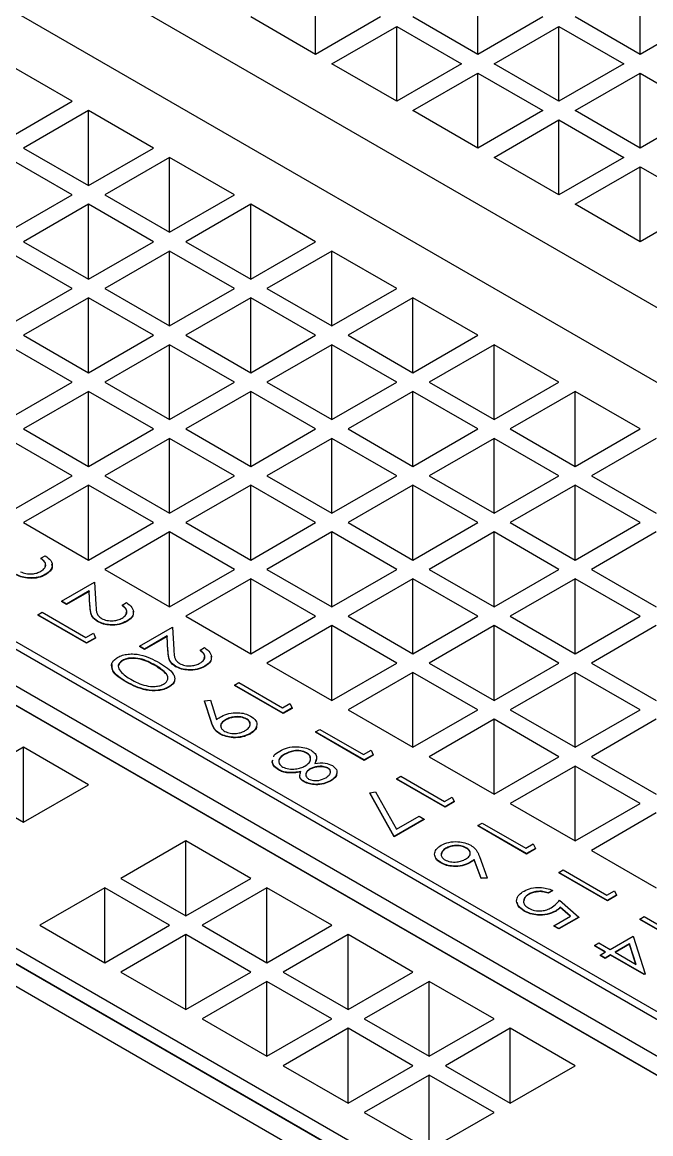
# Model space of a CAD drawing. Header units: millimetres. Extents: x 45 to 155, y 46 to 185.
# Drawn here: x 97.93 to 100.669, y 163.444 to 168.29 of the extents above; entities that cross this region are included whole.
import ezdxf

# ---------------------------------------------------------------- set-up
doc = ezdxf.new("R2010")
doc.units = ezdxf.units.MM

msp = doc.modelspace()

# ---------------------------------------------------------------- linework, layer by layer
at = {"color": 7, "linetype": 'Continuous', "lineweight": 25}
for p, q in [((108.4435, 162.5737), (96.8045, 169.2927)), ((96.5217, 169.1295), (108.1607, 162.4104)), ((99.2087, 168.1498), (99.2087, 168.4763)), ((99.9158, 168.1498), (99.9158, 168.4763)), ((100.6229, 168.1498), (100.6229, 168.4763)), ((99.2087, 168.1498), (98.9259, 168.313)), ((99.4916, 168.313), (99.2087, 168.1498)), ((99.9158, 168.1498), (99.633, 168.313)), ((100.1987, 168.313), (99.9158, 168.1498)), ((100.6229, 168.1498), (100.3401, 168.313)), ((100.9058, 168.313), (100.6229, 168.1498)), ((99.2794, 168.1089), (99.5623, 168.2722)), ((99.5623, 168.2722), (99.8451, 168.1089)), ((99.5623, 167.9457), (99.5623, 168.2722)), ((99.9865, 168.1089), (100.2694, 168.2722)), ((100.2694, 168.2722), (100.5522, 168.1089)), ((100.2694, 167.9457), (100.2694, 168.2722)), ((98.1481, 167.9457), (97.8652, 168.1089)), ((99.5623, 167.9457), (99.2794, 168.1089)), ((99.8451, 168.1089), (99.5623, 167.9457)), ((100.2694, 167.9457), (99.9865, 168.1089)), ((100.5522, 168.1089), (100.2694, 167.9457)), ((99.633, 167.9048), (99.9158, 168.0681)), ((99.9158, 168.0681), (100.1987, 167.9048)), ((99.9158, 167.7416), (99.9158, 168.0681)), ((100.3401, 167.9048), (100.6229, 168.0681)), ((100.6229, 168.0681), (100.9058, 167.9048)), ((100.6229, 167.7416), (100.6229, 168.0681)), ((97.8652, 167.7824), (98.1481, 167.9457)), ((98.2188, 167.9048), (97.9359, 167.7416)), ((98.5016, 167.7416), (98.2188, 167.9048)), ((98.2188, 167.5783), (98.2188, 167.9048)), ((99.9158, 167.7416), (99.633, 167.9048)), ((100.1987, 167.9048), (99.9158, 167.7416)), ((100.6229, 167.7416), (100.3401, 167.9048)), ((100.9058, 167.9048), (100.6229, 167.7416)), ((99.9865, 167.7007), (100.2694, 167.864)), ((100.2694, 167.864), (100.5522, 167.7007)), ((100.2694, 167.5375), (100.2694, 167.864)), ((94.1175, 167.7416), (105.7565, 161.0225)), ((105.7848, 161.0389), (94.1458, 167.7579)), ((97.9359, 167.7416), (98.2188, 167.5783)), ((98.2188, 167.5783), (98.5016, 167.7416)), ((98.1481, 167.5375), (97.8652, 167.7007)), ((98.5723, 167.7007), (98.2895, 167.5375)), ((98.8552, 167.5375), (98.5723, 167.7007)), ((98.5723, 167.3742), (98.5723, 167.7007)), ((100.2694, 167.5375), (99.9865, 167.7007)), ((100.5522, 167.7007), (100.2694, 167.5375)), ((100.3401, 167.4966), (100.6229, 167.6599)), ((100.6229, 167.6599), (100.9058, 167.4966)), ((100.6229, 167.3334), (100.6229, 167.6599)), ((97.8652, 167.3742), (98.1481, 167.5375)), ((98.2895, 167.5375), (98.5723, 167.3742)), ((98.5723, 167.3742), (98.8552, 167.5375)), ((98.2188, 167.4966), (97.9359, 167.3334)), ((98.5016, 167.3334), (98.2188, 167.4966)), ((98.2188, 167.1701), (98.2188, 167.4966)), ((98.9259, 167.4966), (98.643, 167.3334)), ((99.2087, 167.3334), (98.9259, 167.4966)), ((98.9259, 167.1701), (98.9259, 167.4966)), ((100.6229, 167.3334), (100.3401, 167.4966)), ((100.9058, 167.4966), (100.6229, 167.3334)), ((104.8656, 161.3752), (94.5418, 167.335)), ((97.9359, 167.3334), (98.2188, 167.1701)), ((98.2188, 167.1701), (98.5016, 167.3334)), ((98.643, 167.3334), (98.9259, 167.1701)), ((98.9259, 167.1701), (99.2087, 167.3334)), ((94.4711, 167.2942), (104.7949, 161.3344)), ((94.4711, 167.2925), (104.7949, 161.3328)), ((98.1481, 167.1293), (97.8652, 167.2925)), ((98.5723, 167.2925), (98.2895, 167.1293)), ((98.8552, 167.1293), (98.5723, 167.2925)), ((98.5723, 166.966), (98.5723, 167.2925)), ((99.2794, 167.2925), (98.9966, 167.1293)), ((99.5623, 167.1293), (99.2794, 167.2925)), ((99.2794, 166.966), (99.2794, 167.2925)), ((97.8652, 166.966), (98.1481, 167.1293)), ((98.2895, 167.1293), (98.5723, 166.966)), ((98.5723, 166.966), (98.8552, 167.1293)), ((98.9966, 167.1293), (99.2794, 166.966)), ((99.2794, 166.966), (99.5623, 167.1293)), ((98.2188, 167.0884), (97.9359, 166.9252)), ((98.5016, 166.9252), (98.2188, 167.0884)), ((98.2188, 166.7619), (98.2188, 167.0884)), ((98.9259, 167.0884), (98.643, 166.9252)), ((99.2087, 166.9252), (98.9259, 167.0884)), ((98.9259, 166.7619), (98.9259, 167.0884)), ((99.633, 167.0884), (99.3501, 166.9252)), ((99.9158, 166.9252), (99.633, 167.0884)), ((99.633, 166.7619), (99.633, 167.0884)), ((92.8447, 167.0068), (104.4837, 160.2878)), ((97.9359, 166.9252), (98.2188, 166.7619)), ((98.2188, 166.7619), (98.5016, 166.9252)), ((98.643, 166.9252), (98.9259, 166.7619)), ((98.9259, 166.7619), (99.2087, 166.9252)), ((99.3501, 166.9252), (99.633, 166.7619)), ((99.633, 166.7619), (99.9158, 166.9252)), ((98.1481, 166.7211), (97.8652, 166.8843)), ((98.5723, 166.8843), (98.2895, 166.7211)), ((98.8552, 166.7211), (98.5723, 166.8843)), ((98.5723, 166.5578), (98.5723, 166.8843)), ((99.2794, 166.8843), (98.9966, 166.7211)), ((99.5623, 166.7211), (99.2794, 166.8843)), ((99.2794, 166.5578), (99.2794, 166.8843)), ((99.9865, 166.8843), (99.7037, 166.7211)), ((100.2694, 166.7211), (99.9865, 166.8843)), ((99.9865, 166.5578), (99.9865, 166.8843)), ((103.8756, 160.8037), (93.5519, 166.7635)), ((93.4953, 166.7308), (103.819, 160.7711)), ((93.4953, 166.7292), (103.819, 160.7694)), ((97.8652, 166.5578), (98.1481, 166.7211)), ((98.2895, 166.7211), (98.5723, 166.5578)), ((98.5723, 166.5578), (98.8552, 166.7211)), ((98.9966, 166.7211), (99.2794, 166.5578)), ((99.2794, 166.5578), (99.5623, 166.7211)), ((99.7037, 166.7211), (99.9865, 166.5578)), ((99.9865, 166.5578), (100.2694, 166.7211)), ((98.2188, 166.6802), (97.9359, 166.5169)), ((98.5016, 166.5169), (98.2188, 166.6802)), ((98.2188, 166.3537), (98.2188, 166.6802)), ((98.9259, 166.6802), (98.643, 166.5169)), ((99.2087, 166.5169), (98.9259, 166.6802)), ((98.9259, 166.3537), (98.9259, 166.6802)), ((99.633, 166.6802), (99.3501, 166.5169)), ((99.9158, 166.5169), (99.633, 166.6802)), ((99.633, 166.3537), (99.633, 166.6802)), ((100.3401, 166.6802), (100.0572, 166.5169)), ((100.6229, 166.5169), (100.3401, 166.6802)), ((100.3401, 166.3537), (100.3401, 166.6802)), ((97.9359, 166.5169), (98.2188, 166.3537)), ((98.2188, 166.3537), (98.5016, 166.5169)), ((98.643, 166.5169), (98.9259, 166.3537)), ((98.9259, 166.3537), (99.2087, 166.5169)), ((99.3501, 166.5169), (99.633, 166.3537)), ((99.633, 166.3537), (99.9158, 166.5169)), ((100.0572, 166.5169), (100.3401, 166.3537)), ((100.3401, 166.3537), (100.6229, 166.5169)), ((98.1481, 166.3128), (97.8652, 166.4761)), ((98.5723, 166.4761), (98.2895, 166.3128)), ((98.8552, 166.3128), (98.5723, 166.4761)), ((98.5723, 166.1496), (98.5723, 166.4761)), ((99.2794, 166.4761), (98.9966, 166.3128)), ((99.5623, 166.3128), (99.2794, 166.4761)), ((99.2794, 166.1496), (99.2794, 166.4761)), ((99.9865, 166.4761), (99.7037, 166.3128)), ((100.2694, 166.3128), (99.9865, 166.4761)), ((99.9865, 166.1496), (99.9865, 166.4761)), ((100.6936, 166.4761), (100.4108, 166.3128)), ((97.8652, 166.1496), (98.1481, 166.3128)), ((98.2895, 166.3128), (98.5723, 166.1496)), ((98.5723, 166.1496), (98.8552, 166.3128)), ((98.9966, 166.3128), (99.2794, 166.1496)), ((99.2794, 166.1496), (99.5623, 166.3128)), ((99.7037, 166.3128), (99.9865, 166.1496)), ((99.9865, 166.1496), (100.2694, 166.3128)), ((100.4108, 166.3128), (100.6936, 166.1496)), ((98.2188, 166.272), (97.9359, 166.1087)), ((98.5016, 166.1087), (98.2188, 166.272)), ((98.2188, 165.9455), (98.2188, 166.272)), ((98.9259, 166.272), (98.643, 166.1087)), ((99.2087, 166.1087), (98.9259, 166.272)), ((98.9259, 165.9455), (98.9259, 166.272)), ((99.633, 166.272), (99.3501, 166.1087)), ((99.9158, 166.1087), (99.633, 166.272)), ((99.633, 165.9455), (99.633, 166.272)), ((100.3401, 166.272), (100.0572, 166.1087)), ((100.6229, 166.1087), (100.3401, 166.272)), ((100.3401, 165.9455), (100.3401, 166.272)), ((97.9359, 166.1087), (98.2188, 165.9455)), ((98.2188, 165.9455), (98.5016, 166.1087)), ((98.5723, 166.0679), (98.2895, 165.9046)), ((98.8552, 165.9046), (98.5723, 166.0679)), ((98.5723, 165.7414), (98.5723, 166.0679)), ((98.643, 166.1087), (98.9259, 165.9455)), ((98.9259, 165.9455), (99.2087, 166.1087)), ((99.2794, 166.0679), (98.9966, 165.9046)), ((99.5623, 165.9046), (99.2794, 166.0679)), ((99.2794, 165.7414), (99.2794, 166.0679)), ((99.3501, 166.1087), (99.633, 165.9455)), ((99.633, 165.9455), (99.9158, 166.1087)), ((99.9865, 166.0679), (99.7037, 165.9046)), ((100.2694, 165.9046), (99.9865, 166.0679)), ((99.9865, 165.7414), (99.9865, 166.0679)), ((100.0572, 166.1087), (100.3401, 165.9455)), ((100.3401, 165.9455), (100.6229, 166.1087)), ((100.6936, 166.0679), (100.4108, 165.9046)), ((98.0115, 165.9531), (98.0306, 165.9641)), ((98.0115, 165.9531), (98.0115, 165.9514)), ((98.0321, 165.8833), (98.0321, 165.8817)), ((98.2895, 165.9046), (98.5723, 165.7414)), ((98.5723, 165.7414), (98.8552, 165.9046)), ((98.9966, 165.9046), (99.2794, 165.7414)), ((99.2794, 165.7414), (99.5623, 165.9046)), ((99.7037, 165.9046), (99.9865, 165.7414)), ((99.9865, 165.7414), (100.2694, 165.9046)), ((100.4108, 165.9046), (100.6936, 165.7414)), ((98.1013, 165.7662), (98.2454, 165.8494)), ((98.2454, 165.8494), (98.2509, 165.7513)), ((98.9259, 165.8638), (98.643, 165.7005)), ((99.2087, 165.7005), (98.9259, 165.8638)), ((98.9259, 165.5373), (98.9259, 165.8638)), ((99.633, 165.8638), (99.3501, 165.7005)), ((99.9158, 165.7005), (99.633, 165.8638)), ((99.633, 165.5373), (99.633, 165.8638)), ((100.3401, 165.8638), (100.0572, 165.7005)), ((100.6229, 165.7005), (100.3401, 165.8638)), ((100.3401, 165.5373), (100.3401, 165.8638)), ((98.2217, 165.8107), (98.123, 165.7537)), ((98.2217, 165.809), (98.123, 165.752)), ((98.2253, 165.7473), (98.2217, 165.8107)), ((98.2217, 165.8107), (98.2217, 165.809)), ((98.2253, 165.7457), (98.2217, 165.809)), ((98.123, 165.7537), (98.1013, 165.7662)), ((98.1013, 165.7662), (98.1013, 165.7646)), ((98.123, 165.752), (98.1013, 165.7646)), ((98.123, 165.7537), (98.123, 165.752)), ((98.2253, 165.7473), (98.2253, 165.7457)), ((98.3651, 165.749), (98.3841, 165.76)), ((98.3651, 165.749), (98.3651, 165.7473)), ((97.9979, 165.7066), (98.017, 165.7176)), ((97.9979, 165.7066), (97.9979, 165.7049)), ((98.2101, 165.5841), (97.9979, 165.7066)), ((98.2101, 165.5825), (97.9979, 165.7049)), ((98.017, 165.7176), (98.2073, 165.6077)), ((98.2585, 165.6786), (98.2585, 165.677)), ((98.3856, 165.6792), (98.3856, 165.6776)), ((98.643, 165.7005), (98.9259, 165.5373)), ((98.9259, 165.5373), (99.2087, 165.7005)), ((99.3501, 165.7005), (99.633, 165.5373)), ((99.633, 165.5373), (99.9158, 165.7005)), ((100.0572, 165.7005), (100.3401, 165.5373)), ((100.3401, 165.5373), (100.6229, 165.7005)), ((98.2073, 165.6077), (98.24, 165.6265)), ((98.24, 165.6265), (98.2493, 165.6068)), ((98.4412, 165.57), (98.5854, 165.6532)), ((98.5854, 165.6532), (98.5909, 165.555)), ((99.2794, 165.6597), (98.9966, 165.4964)), ((99.5623, 165.4964), (99.2794, 165.6597)), ((99.2794, 165.3332), (99.2794, 165.6597)), ((99.9865, 165.6597), (99.7037, 165.4964)), ((100.2694, 165.4964), (99.9865, 165.6597)), ((99.9865, 165.3332), (99.9865, 165.6597)), ((100.6936, 165.6597), (100.4108, 165.4964)), ((98.2493, 165.6068), (98.2101, 165.5841)), ((98.2493, 165.6051), (98.2101, 165.5825)), ((98.2101, 165.5841), (98.2101, 165.5825)), ((98.2493, 165.6068), (98.2493, 165.6051)), ((98.5617, 165.6144), (98.463, 165.5574)), ((98.5617, 165.6128), (98.463, 165.5558)), ((98.5653, 165.5511), (98.5617, 165.6144)), ((98.5617, 165.6144), (98.5617, 165.6128)), ((98.5653, 165.5494), (98.5617, 165.6128)), ((98.463, 165.5574), (98.4412, 165.57)), ((98.4412, 165.57), (98.4412, 165.5683)), ((98.463, 165.5558), (98.4412, 165.5683)), ((98.463, 165.5574), (98.463, 165.5558)), ((98.5653, 165.5511), (98.5653, 165.5494)), ((98.705, 165.5527), (98.7241, 165.5637)), ((98.705, 165.5527), (98.705, 165.5511)), ((98.3669, 165.5083), (98.3669, 165.5066)), ((98.5092, 165.4868), (98.5092, 165.4851)), ((98.5985, 165.4824), (98.5985, 165.4807)), ((98.7256, 165.4829), (98.7256, 165.4813)), ((98.9966, 165.4964), (99.2794, 165.3332)), ((99.2794, 165.3332), (99.5623, 165.4964)), ((99.7037, 165.4964), (99.9865, 165.3332)), ((99.9865, 165.3332), (100.2694, 165.4964)), ((100.4108, 165.4964), (100.6936, 165.3332)), ((99.633, 165.4556), (99.3501, 165.2923)), ((99.9158, 165.2923), (99.633, 165.4556)), ((99.633, 165.1291), (99.633, 165.4556)), ((100.3401, 165.4556), (100.0572, 165.2923)), ((100.6229, 165.2923), (100.3401, 165.4556)), ((100.3401, 165.1291), (100.3401, 165.4556)), ((98.384, 165.4146), (98.384, 165.413)), ((98.5688, 165.3924), (98.5688, 165.3908)), ((98.8546, 165.4004), (98.8737, 165.4114)), ((98.8546, 165.4004), (98.8546, 165.3988)), ((99.0667, 165.278), (98.8546, 165.4004)), ((99.0667, 165.2763), (98.8546, 165.3988)), ((98.8737, 165.4114), (99.064, 165.3015)), ((98.7241, 165.3313), (98.7499, 165.334)), ((98.7543, 165.2385), (98.7241, 165.3313)), ((98.7241, 165.3313), (98.7241, 165.3297)), ((98.7543, 165.2369), (98.7241, 165.3297)), ((98.7499, 165.334), (98.7771, 165.2502)), ((99.064, 165.3015), (99.0967, 165.3203)), ((99.106, 165.3006), (99.0667, 165.278)), ((99.106, 165.299), (99.0667, 165.2763)), ((99.0967, 165.3203), (99.106, 165.3006)), ((99.106, 165.3006), (99.106, 165.299)), ((99.3501, 165.2923), (99.633, 165.1291)), ((99.633, 165.1291), (99.9158, 165.2923)), ((100.0572, 165.2923), (100.3401, 165.1291)), ((100.3401, 165.1291), (100.6229, 165.2923)), ((98.816, 165.2494), (98.816, 165.2478)), ((98.9076, 165.2536), (98.9076, 165.252)), ((99.0667, 165.278), (99.0667, 165.2763)), ((99.9865, 165.2515), (99.7037, 165.0882)), ((100.2694, 165.0882), (99.9865, 165.2515)), ((99.9865, 164.925), (99.9865, 165.2515)), ((100.6936, 165.2515), (100.4108, 165.0882)), ((98.7543, 165.2385), (98.7543, 165.2369)), ((99.2082, 165.1963), (99.2272, 165.2073)), ((99.4203, 165.0739), (99.2082, 165.1963)), ((99.2082, 165.1963), (99.2082, 165.1947)), ((99.4203, 165.0722), (99.2082, 165.1947)), ((99.2272, 165.2073), (99.4176, 165.0974)), ((98.7921, 165.1884), (98.7921, 165.1868)), ((98.9231, 165.1887), (98.9231, 165.1871)), ((97.9359, 165.1291), (97.6531, 164.9658)), ((98.2188, 164.9658), (97.9359, 165.1291)), ((97.9359, 164.8025), (97.9359, 165.1291)), ((99.0736, 165.0998), (99.0736, 165.0982)), ((99.1697, 165.1055), (99.1697, 165.1039)), ((99.4176, 165.0974), (99.4502, 165.1162)), ((99.4595, 165.0965), (99.4203, 165.0739)), ((99.4595, 165.0949), (99.4203, 165.0722)), ((99.4502, 165.1162), (99.4595, 165.0965)), ((99.4595, 165.0965), (99.4595, 165.0949)), ((99.0191, 165.0665), (99.022, 165.075)), ((99.0191, 165.0649), (99.022, 165.0734)), ((99.0191, 165.0665), (99.0191, 165.0649)), ((99.2112, 165.0767), (99.2056, 165.0568)), ((99.4203, 165.0739), (99.4203, 165.0722)), ((99.7037, 165.0882), (99.9865, 164.925)), ((99.9865, 164.925), (100.2694, 165.0882)), ((100.3401, 165.0474), (100.0572, 164.8841)), ((100.6229, 164.8841), (100.3401, 165.0474)), ((100.3401, 164.7209), (100.3401, 165.0474)), ((100.4108, 165.0882), (100.6936, 164.925)), ((99.0469, 165.0319), (99.0469, 165.0303)), ((99.1844, 165.035), (99.1844, 165.0334)), ((99.2622, 165.0395), (99.2622, 165.0379)), ((99.5617, 164.9922), (99.5808, 165.0032)), ((99.5808, 165.0032), (99.7711, 164.8933)), ((97.6531, 164.9658), (97.9359, 164.8025)), ((97.9359, 164.8025), (98.2188, 164.9658)), ((99.1586, 164.98), (99.1586, 164.9784)), ((99.2738, 164.983), (99.2738, 164.9814)), ((99.7739, 164.8698), (99.5617, 164.9922)), ((99.5617, 164.9922), (99.5617, 164.9906)), ((99.7739, 164.8681), (99.5617, 164.9906)), ((99.4448, 164.931), (99.4703, 164.9353)), ((99.5508, 164.741), (99.4448, 164.931)), ((99.4448, 164.931), (99.4448, 164.9293)), ((99.5508, 164.7394), (99.4448, 164.9293)), ((99.4703, 164.9353), (99.5613, 164.7722)), ((99.7711, 164.8933), (99.8038, 164.9121)), ((99.8038, 164.9121), (99.8131, 164.8924)), ((99.8131, 164.8924), (99.7739, 164.8698)), ((99.8131, 164.8908), (99.7739, 164.8681)), ((99.7739, 164.8698), (99.7739, 164.8681)), ((99.8131, 164.8924), (99.8131, 164.8908)), ((100.0572, 164.8841), (100.3401, 164.7209)), ((100.3401, 164.7209), (100.6229, 164.8841)), ((99.6814, 164.8164), (99.5508, 164.741)), ((99.6814, 164.8147), (99.5508, 164.7394)), ((99.5613, 164.7722), (99.6596, 164.8289)), ((99.6596, 164.8289), (99.6814, 164.8164)), ((99.6814, 164.8164), (99.6814, 164.8147)), ((100.6936, 164.8433), (100.4108, 164.68)), ((99.9153, 164.7881), (99.9343, 164.7991)), ((100.1274, 164.6656), (99.9153, 164.7881)), ((99.9153, 164.7881), (99.9153, 164.7865)), ((100.1274, 164.664), (99.9153, 164.7865)), ((99.9343, 164.7991), (100.1247, 164.6892)), ((98.643, 164.7209), (98.3602, 164.5576)), ((98.9259, 164.5576), (98.643, 164.7209)), ((98.643, 164.3943), (98.643, 164.7209)), ((99.5508, 164.741), (99.5508, 164.7394)), ((100.1247, 164.6892), (100.1573, 164.708)), ((100.1573, 164.708), (100.1666, 164.6883)), ((99.7766, 164.6892), (99.7766, 164.6876)), ((99.8649, 164.6916), (99.8649, 164.69)), ((100.1666, 164.6883), (100.1274, 164.6656)), ((100.1666, 164.6867), (100.1274, 164.664)), ((100.1274, 164.6656), (100.1274, 164.664)), ((100.1666, 164.6883), (100.1666, 164.6867)), ((100.4108, 164.68), (100.6936, 164.5167)), ((99.7545, 164.6266), (99.7545, 164.6249)), ((99.8803, 164.6266), (99.8803, 164.625)), ((99.9299, 164.5586), (99.9002, 164.6405)), ((99.9002, 164.6405), (99.9002, 164.6388)), ((99.9299, 164.557), (99.9002, 164.6388)), ((99.9226, 164.6529), (99.9561, 164.5605)), ((99.9561, 164.5605), (99.9299, 164.5586)), ((99.9561, 164.5605), (99.9561, 164.5588)), ((100.2688, 164.584), (100.2879, 164.595)), ((100.481, 164.4615), (100.2688, 164.584)), ((100.2688, 164.584), (100.2688, 164.5824)), ((100.481, 164.4599), (100.2688, 164.5824)), ((100.2879, 164.595), (100.4782, 164.4851)), ((98.2895, 164.5167), (98.0066, 164.3535)), ((98.5723, 164.3535), (98.2895, 164.5167)), ((98.2895, 164.1902), (98.2895, 164.5167)), ((98.3602, 164.5576), (98.643, 164.3943)), ((98.643, 164.3943), (98.9259, 164.5576)), ((98.9966, 164.5167), (98.7137, 164.3535)), ((99.2794, 164.3535), (98.9966, 164.5167)), ((98.9966, 164.1902), (98.9966, 164.5167)), ((99.9561, 164.5588), (99.9299, 164.557)), ((99.9299, 164.5586), (99.9299, 164.557)), ((100.1377, 164.4895), (100.1377, 164.4879)), ((100.2416, 164.5055), (100.2226, 164.4945)), ((100.2416, 164.5039), (100.2226, 164.4929)), ((100.2226, 164.4945), (100.2226, 164.4929)), ((100.2416, 164.5055), (100.2416, 164.5039)), ((100.4782, 164.4851), (100.5109, 164.5039)), ((100.5202, 164.4842), (100.481, 164.4615)), ((100.5202, 164.4826), (100.481, 164.4599)), ((100.5109, 164.5039), (100.5202, 164.4842)), ((100.5202, 164.4842), (100.5202, 164.4826)), ((100.1178, 164.4168), (100.1178, 164.4152)), ((100.254, 164.4153), (100.254, 164.4137)), ((100.2715, 164.4631), (100.3559, 164.3893)), ((100.3192, 164.3933), (100.2749, 164.4321)), ((100.2749, 164.4321), (100.2749, 164.4305)), ((100.3181, 164.3927), (100.2749, 164.4305)), ((100.481, 164.4615), (100.481, 164.4599)), ((100.2471, 164.3516), (100.3192, 164.3933)), ((100.3559, 164.3893), (100.2688, 164.3391)), ((100.3559, 164.3877), (100.2688, 164.3375)), ((100.3559, 164.3893), (100.3559, 164.3877)), ((100.6224, 164.3799), (100.6414, 164.3909)), ((100.8345, 164.2574), (100.6224, 164.3799)), ((100.6224, 164.3799), (100.6224, 164.3783)), ((100.8345, 164.2558), (100.6224, 164.3783)), ((100.6414, 164.3909), (100.8318, 164.281)), ((98.0066, 164.3535), (98.2895, 164.1902)), ((98.2895, 164.1902), (98.5723, 164.3535)), ((98.7137, 164.3535), (98.9966, 164.1902)), ((98.9966, 164.1902), (99.2794, 164.3535)), ((100.2688, 164.3391), (100.2471, 164.3516)), ((100.2471, 164.3516), (100.2471, 164.35)), ((100.2688, 164.3375), (100.2471, 164.35)), ((100.2688, 164.3391), (100.2688, 164.3375)), ((98.643, 164.3126), (98.3602, 164.1494)), ((98.9259, 164.1494), (98.643, 164.3126)), ((98.643, 163.9861), (98.643, 164.3126)), ((99.3501, 164.3126), (99.0673, 164.1494)), ((99.633, 164.1494), (99.3501, 164.3126)), ((99.3501, 163.9861), (99.3501, 164.3126)), ((100.4238, 164.2653), (100.4429, 164.2763)), ((100.4429, 164.2763), (100.4918, 164.248)), ((100.4918, 164.248), (100.5925, 164.3061)), ((100.5768, 164.272), (100.5136, 164.2355)), ((100.5768, 164.2703), (100.515, 164.2346)), ((100.6057, 164.1823), (100.5768, 164.272)), ((100.5768, 164.272), (100.5768, 164.2703)), ((100.6051, 164.1827), (100.5768, 164.2703)), ((100.5925, 164.3061), (100.6453, 164.1419)), ((100.4728, 164.237), (100.4238, 164.2653)), ((100.4238, 164.2653), (100.4238, 164.2637)), ((100.4714, 164.2362), (100.4238, 164.2637)), ((100.4483, 164.2229), (100.4728, 164.237)), ((100.4701, 164.2103), (100.4483, 164.2229)), ((100.4483, 164.2229), (100.4483, 164.2213)), ((100.4701, 164.2087), (100.4483, 164.2213)), ((100.4946, 164.2245), (100.4701, 164.2103)), ((100.4946, 164.2228), (100.4701, 164.2087)), ((100.6414, 164.1397), (100.4946, 164.2245)), ((100.4946, 164.2245), (100.4946, 164.2228)), ((100.6414, 164.1381), (100.4946, 164.2228)), ((100.5136, 164.2355), (100.6057, 164.1823)), ((100.4701, 164.2103), (100.4701, 164.2087)), ((98.3602, 164.1494), (98.643, 163.9861)), ((98.643, 163.9861), (98.9259, 164.1494)), ((99.0673, 164.1494), (99.3501, 163.9861)), ((99.3501, 163.9861), (99.633, 164.1494)), ((100.6453, 164.1419), (100.6414, 164.1397)), ((100.6453, 164.1403), (100.6414, 164.1381)), ((100.6414, 164.1397), (100.6414, 164.1381)), ((100.6453, 164.1419), (100.6453, 164.1403)), ((98.9966, 164.1085), (98.7137, 163.9453)), ((99.2794, 163.9453), (98.9966, 164.1085)), ((98.9966, 163.782), (98.9966, 164.1085)), ((99.7037, 164.1085), (99.4208, 163.9453)), ((99.9865, 163.9453), (99.7037, 164.1085)), ((99.7037, 163.782), (99.7037, 164.1085)), ((98.7137, 163.9453), (98.9966, 163.782)), ((98.9966, 163.782), (99.2794, 163.9453)), ((99.4208, 163.9453), (99.7037, 163.782)), ((99.7037, 163.782), (99.9865, 163.9453)), ((99.3501, 163.9044), (99.0673, 163.7412)), ((99.633, 163.7412), (99.3501, 163.9044)), ((99.3501, 163.5779), (99.3501, 163.9044)), ((100.0572, 163.9044), (99.7744, 163.7412)), ((100.3401, 163.7412), (100.0572, 163.9044)), ((100.0572, 163.5779), (100.0572, 163.9044)), ((99.0673, 163.7412), (99.3501, 163.5779)), ((99.3501, 163.5779), (99.633, 163.7412)), ((99.7744, 163.7412), (100.0572, 163.5779)), ((100.0572, 163.5779), (100.3401, 163.7412)), ((99.7037, 163.7003), (99.4208, 163.5371)), ((99.9865, 163.5371), (99.7037, 163.7003)), ((99.7037, 163.3738), (99.7037, 163.7003)), ((99.4208, 163.5371), (99.7037, 163.3738)), ((99.7037, 163.3738), (99.9865, 163.5371))]:
    msp.add_line(p, q, dxfattribs=at)
for points, knots in [([(98.0113, 165.8964), (98.0178, 165.901), (98.0308, 165.9102), (98.0339, 165.9273), (98.0261, 165.942), (98.0164, 165.9494), (98.0115, 165.9531)], [0, 0, 0, 0, 0.279729, 0.558969, 0.779193, 1, 1, 1, 1]), ([(98.03, 165.9182), (98.031, 165.9211), (98.0335, 165.9285), (98.0258, 165.9404), (98.0163, 165.9477), (98.0115, 165.9514)], [0, 0, 0, 0, 0.2370645, 0.618029, 1, 1, 1, 1]), ([(98.0306, 165.9641), (98.0396, 165.9574), (98.0578, 165.9441), (98.0632, 165.92), (98.0544, 165.8985), (98.0395, 165.8884), (98.0321, 165.8833)], [0, 0, 0, 0, 0.280033, 0.559551, 0.779669, 1, 1, 1, 1]), ([(98.0579, 165.9273), (98.0592, 165.9238), (98.0628, 165.9138), (98.0539, 165.8969), (98.0394, 165.8867), (98.0321, 165.8817)], [0, 0, 0, 0, 0.213013, 0.606316, 1, 1, 1, 1]), ([(98.0321, 165.8833), (98.0217, 165.8783), (98.0011, 165.8685), (97.9628, 165.8663), (97.9291, 165.8711), (97.913, 165.8788), (97.9049, 165.8827)], [0, 0, 0, 0, 0.27989, 0.559224, 0.779582, 1, 1, 1, 1]), ([(98.0321, 165.8817), (98.0217, 165.8767), (98.0011, 165.8668), (97.9628, 165.8647), (97.9291, 165.8694), (97.913, 165.8772), (97.9049, 165.8811)], [0, 0, 0, 0, 0.27989, 0.559224, 0.779582, 1, 1, 1, 1]), ([(97.9223, 165.8947), (97.9297, 165.8914), (97.9447, 165.8849), (97.9715, 165.8843), (97.9947, 165.8882), (98.0058, 165.8937), (98.0113, 165.8964)], [0, 0, 0, 0, 0.279151, 0.55896, 0.779341, 1, 1, 1, 1]), ([(98.2585, 165.6786), (98.2496, 165.6852), (98.2349, 165.6962), (98.2291, 165.7152), (98.2263, 165.7312), (98.2256, 165.7419), (98.2253, 165.7473)], [0, 0, 0, 0, 0.33837, 0.558748, 0.779361, 1, 1, 1, 1]), ([(98.2585, 165.677), (98.2496, 165.6836), (98.2349, 165.6946), (98.2291, 165.7136), (98.2263, 165.7296), (98.2256, 165.7403), (98.2253, 165.7457)], [0, 0, 0, 0, 0.33837, 0.558748, 0.779361, 1, 1, 1, 1]), ([(98.2509, 165.7513), (98.2513, 165.744), (98.2519, 165.7321), (98.2544, 165.7155), (98.2603, 165.7016), (98.2707, 165.6942), (98.2758, 165.6906)], [0, 0, 0, 0, 0.340561, 0.560884, 0.780595, 1, 1, 1, 1]), ([(98.3649, 165.6923), (98.3714, 165.6969), (98.3844, 165.7061), (98.3875, 165.7232), (98.3797, 165.7379), (98.3699, 165.7453), (98.3651, 165.749)], [0, 0, 0, 0, 0.2797288, 0.5589686, 0.7791934, 1, 1, 1, 1]), ([(98.3836, 165.7141), (98.3845, 165.717), (98.3871, 165.7244), (98.3793, 165.7363), (98.3698, 165.7436), (98.3651, 165.7473)], [0, 0, 0, 0, 0.237064, 0.618029, 1, 1, 1, 1]), ([(98.3841, 165.76), (98.3932, 165.7533), (98.4113, 165.74), (98.4167, 165.7159), (98.4079, 165.6944), (98.3931, 165.6843), (98.3856, 165.6792)], [0, 0, 0, 0, 0.280033, 0.559551, 0.779669, 1, 1, 1, 1]), ([(98.3856, 165.6792), (98.3753, 165.6742), (98.3546, 165.6644), (98.3164, 165.6622), (98.2827, 165.667), (98.2666, 165.6747), (98.2585, 165.6786)], [0, 0, 0, 0, 0.27989, 0.559224, 0.779582, 1, 1, 1, 1]), ([(98.3856, 165.6776), (98.3753, 165.6726), (98.3546, 165.6627), (98.3164, 165.6606), (98.2827, 165.6653), (98.2666, 165.6731), (98.2585, 165.677)], [0, 0, 0, 0, 0.27989, 0.559224, 0.779582, 1, 1, 1, 1]), ([(98.2758, 165.6906), (98.2833, 165.6873), (98.2982, 165.6808), (98.325, 165.6802), (98.3482, 165.6841), (98.3593, 165.6896), (98.3649, 165.6923)], [0, 0, 0, 0, 0.279151, 0.55896, 0.779341, 1, 1, 1, 1]), ([(98.4114, 165.7232), (98.4127, 165.7197), (98.4163, 165.7097), (98.4074, 165.6928), (98.3929, 165.6826), (98.3856, 165.6776)], [0, 0, 0, 0, 0.213013, 0.606316, 1, 1, 1, 1]), ([(98.3458, 165.5212), (98.3525, 165.5245), (98.3659, 165.5311), (98.3913, 165.5359), (98.4177, 165.5365), (98.4692, 165.5294), (98.502, 165.5118), (98.5282, 165.4978)], [0, 0, 0, 0, 0.125289, 0.250563, 0.375842, 0.501316, 1, 1, 1, 1]), ([(98.5985, 165.4824), (98.5895, 165.489), (98.5748, 165.4999), (98.5691, 165.519), (98.5663, 165.5349), (98.5656, 165.5457), (98.5653, 165.5511)], [0, 0, 0, 0, 0.33837, 0.558748, 0.779361, 1, 1, 1, 1]), ([(98.5985, 165.4807), (98.5895, 165.4874), (98.5748, 165.4983), (98.5691, 165.5173), (98.5663, 165.5333), (98.5656, 165.5441), (98.5653, 165.5494)], [0, 0, 0, 0, 0.33837, 0.558748, 0.779361, 1, 1, 1, 1]), ([(98.5909, 165.555), (98.5912, 165.5478), (98.5918, 165.5358), (98.5944, 165.5193), (98.6002, 165.5053), (98.6106, 165.498), (98.6158, 165.4943)], [0, 0, 0, 0, 0.340561, 0.560884, 0.780595, 1, 1, 1, 1]), ([(98.7048, 165.4961), (98.7113, 165.5007), (98.7243, 165.5099), (98.7274, 165.527), (98.7196, 165.5416), (98.7099, 165.549), (98.705, 165.5527)], [0, 0, 0, 0, 0.279729, 0.558969, 0.779193, 1, 1, 1, 1]), ([(98.7235, 165.5179), (98.7245, 165.5207), (98.727, 165.5281), (98.7193, 165.54), (98.7098, 165.5474), (98.705, 165.5511)], [0, 0, 0, 0, 0.237064, 0.618029, 1, 1, 1, 1]), ([(98.7241, 165.5637), (98.7332, 165.557), (98.7513, 165.5437), (98.7567, 165.5197), (98.7479, 165.4982), (98.733, 165.488), (98.7256, 165.4829)], [0, 0, 0, 0, 0.280033, 0.559551, 0.779669, 1, 1, 1, 1]), ([(98.384, 165.4146), (98.3597, 165.43), (98.3233, 165.453), (98.317, 165.49), (98.3286, 165.5095), (98.3401, 165.5173), (98.3458, 165.5212)], [0, 0, 0, 0, 0.499403, 0.74877, 0.874383, 1, 1, 1, 1]), ([(98.384, 165.413), (98.3584, 165.4284), (98.3211, 165.451), (98.3214, 165.4811), (98.3215, 165.4906)], [0, 0, 0, 0, 0.685753, 1, 1, 1, 1]), ([(98.3669, 165.5083), (98.3619, 165.5045), (98.3517, 165.497), (98.3459, 165.4796), (98.3533, 165.468), (98.3579, 165.461)], [0, 0, 0, 0, 0.2802572, 0.5607811, 1, 1, 1, 1]), ([(98.3669, 165.5066), (98.3616, 165.5029), (98.3522, 165.4962), (98.3505, 165.4878), (98.3497, 165.4841)], [0, 0, 0, 0, 0.565029, 1, 1, 1, 1]), ([(98.5092, 165.4868), (98.4892, 165.4981), (98.4593, 165.5152), (98.41, 165.52), (98.3831, 165.5158), (98.3723, 165.5108), (98.3669, 165.5083)], [0, 0, 0, 0, 0.500306, 0.749093, 0.874601, 1, 1, 1, 1]), ([(98.5092, 165.4851), (98.4892, 165.4965), (98.4593, 165.5135), (98.41, 165.5184), (98.3831, 165.5141), (98.3723, 165.5091), (98.3669, 165.5066)], [0, 0, 0, 0, 0.500306, 0.749093, 0.874601, 1, 1, 1, 1]), ([(98.5464, 165.4046), (98.5508, 165.4077), (98.5596, 165.4139), (98.565, 165.4257), (98.5649, 165.4376), (98.553, 165.4606), (98.5286, 165.4751), (98.5092, 165.4868)], [0, 0, 0, 0, 0.1251416, 0.2504081, 0.3755369, 0.5008539, 1, 1, 1, 1]), ([(98.5639, 165.4356), (98.5639, 165.4357), (98.5639, 165.4398), (98.5512, 165.4589), (98.5279, 165.4735), (98.5092, 165.4851)], [0, 0, 0, 0, 0.005371, 0.204972, 1, 1, 1, 1]), ([(98.5282, 165.4978), (98.5527, 165.4827), (98.5833, 165.4638), (98.5955, 165.434), (98.5943, 165.4188), (98.5859, 165.4041), (98.5745, 165.3963), (98.5688, 165.3924)], [0, 0, 0, 0, 0.498691, 0.624167, 0.749473, 0.874745, 1, 1, 1, 1]), ([(98.7256, 165.4829), (98.7153, 165.478), (98.6946, 165.4681), (98.6563, 165.4659), (98.6226, 165.4707), (98.6065, 165.4785), (98.5985, 165.4824)], [0, 0, 0, 0, 0.27989, 0.559224, 0.779582, 1, 1, 1, 1]), ([(98.7256, 165.4813), (98.7153, 165.4764), (98.6946, 165.4665), (98.6563, 165.4643), (98.6226, 165.4691), (98.6065, 165.4768), (98.5985, 165.4807)], [0, 0, 0, 0, 0.27989, 0.559224, 0.779582, 1, 1, 1, 1]), ([(98.6158, 165.4943), (98.6232, 165.4911), (98.6382, 165.4845), (98.665, 165.484), (98.6882, 165.4878), (98.6993, 165.4933), (98.7048, 165.4961)], [0, 0, 0, 0, 0.279151, 0.55896, 0.779341, 1, 1, 1, 1]), ([(98.7514, 165.5269), (98.7527, 165.5234), (98.7563, 165.5134), (98.7474, 165.4965), (98.7329, 165.4864), (98.7256, 165.4813)], [0, 0, 0, 0, 0.213013, 0.606316, 1, 1, 1, 1]), ([(98.3579, 165.461), (98.3649, 165.4538), (98.3776, 165.4409), (98.3953, 165.4302), (98.4032, 165.4255)], [0, 0, 0, 0, 0.559599, 1, 1, 1, 1]), ([(98.5688, 165.3924), (98.5621, 165.3891), (98.5486, 165.3825), (98.5148, 165.3757), (98.4507, 165.3796), (98.4107, 165.4006), (98.384, 165.4146)], [0, 0, 0, 0, 0.1256, 0.251197, 0.500581, 1, 1, 1, 1]), ([(98.5688, 165.3908), (98.5621, 165.3875), (98.5486, 165.3809), (98.5148, 165.3741), (98.4507, 165.378), (98.4107, 165.399), (98.384, 165.413)], [0, 0, 0, 0, 0.1256, 0.251197, 0.500581, 1, 1, 1, 1]), ([(98.4032, 165.4255), (98.4236, 165.4146), (98.4543, 165.3983), (98.5033, 165.3929), (98.5303, 165.3971), (98.5411, 165.4021), (98.5464, 165.4046)], [0, 0, 0, 0, 0.500088, 0.749029, 0.874603, 1, 1, 1, 1]), ([(98.5932, 165.4193), (98.5932, 165.4186), (98.5929, 165.4129), (98.5855, 165.4024), (98.5744, 165.3947), (98.5688, 165.3908)], [0, 0, 0, 0, 0.063591, 0.531828, 1, 1, 1, 1]), ([(98.7771, 165.2502), (98.7808, 165.2529), (98.7873, 165.2577), (98.7946, 165.2621), (98.7978, 165.264)], [0, 0, 0, 0, 0.559944, 1, 1, 1, 1]), ([(98.816, 165.2478), (98.8102, 165.2437), (98.7985, 165.2356), (98.7932, 165.2236), (98.7959, 165.2178), (98.7962, 165.217)], [0, 0, 0, 0, 0.465188, 0.928536, 1, 1, 1, 1]), ([(98.816, 165.2494), (98.81, 165.2453), (98.798, 165.2372), (98.7936, 165.2221), (98.7986, 165.2084), (98.8078, 165.2019), (98.8125, 165.1987)], [0, 0, 0, 0, 0.280319, 0.55953, 0.779753, 1, 1, 1, 1]), ([(98.7978, 165.264), (98.8083, 165.2689), (98.8292, 165.2786), (98.8673, 165.2813), (98.9014, 165.277), (98.9175, 165.2691), (98.9256, 165.2652)], [0, 0, 0, 0, 0.279813, 0.559503, 0.779642, 1, 1, 1, 1]), ([(98.9076, 165.2536), (98.8998, 165.2569), (98.8841, 165.2635), (98.8563, 165.2627), (98.8331, 165.258), (98.8217, 165.2523), (98.816, 165.2494)], [0, 0, 0, 0, 0.278472, 0.558424, 0.779098, 1, 1, 1, 1]), ([(98.9076, 165.252), (98.8998, 165.2553), (98.8841, 165.2618), (98.8563, 165.2611), (98.8331, 165.2563), (98.8217, 165.2506), (98.816, 165.2478)], [0, 0, 0, 0, 0.278472, 0.558424, 0.779098, 1, 1, 1, 1]), ([(98.9023, 165.2019), (98.9083, 165.206), (98.9202, 165.2144), (98.925, 165.2296), (98.9216, 165.2436), (98.9123, 165.2503), (98.9076, 165.2536)], [0, 0, 0, 0, 0.280107, 0.560039, 0.780121, 1, 1, 1, 1]), ([(98.9224, 165.2331), (98.9219, 165.236), (98.9207, 165.2432), (98.9125, 165.2487), (98.9076, 165.252)], [0, 0, 0, 0, 0.404469, 1, 1, 1, 1]), ([(98.9256, 165.2652), (98.9343, 165.2589), (98.9515, 165.2463), (98.9541, 165.2231), (98.944, 165.2032), (98.93, 165.1936), (98.9231, 165.1887)], [0, 0, 0, 0, 0.2795384, 0.558851, 0.7794523, 1, 1, 1, 1]), ([(98.7921, 165.1884), (98.7852, 165.1933), (98.7738, 165.2013), (98.7643, 165.2148), (98.7585, 165.2265), (98.7557, 165.2345), (98.7543, 165.2385)], [0, 0, 0, 0, 0.3393273, 0.5594695, 0.7797215, 1, 1, 1, 1]), ([(98.7921, 165.1868), (98.7852, 165.1917), (98.7738, 165.1997), (98.7643, 165.2132), (98.7585, 165.2249), (98.7557, 165.2329), (98.7543, 165.2369)], [0, 0, 0, 0, 0.3393273, 0.5594695, 0.7797215, 1, 1, 1, 1]), ([(98.8125, 165.1987), (98.8201, 165.1954), (98.8353, 165.1889), (98.8625, 165.1891), (98.8856, 165.1935), (98.8967, 165.1991), (98.9023, 165.2019)], [0, 0, 0, 0, 0.278727, 0.558528, 0.779171, 1, 1, 1, 1]), ([(98.9514, 165.2211), (98.9515, 165.2208), (98.9527, 165.2142), (98.943, 165.2016), (98.9297, 165.1919), (98.9231, 165.1871)], [0, 0, 0, 0, 0.0267223, 0.5134203, 1, 1, 1, 1]), ([(98.9231, 165.1887), (98.9123, 165.1838), (98.8908, 165.174), (98.8516, 165.1714), (98.8171, 165.1766), (98.8005, 165.1845), (98.7921, 165.1884)], [0, 0, 0, 0, 0.279746, 0.559181, 0.779621, 1, 1, 1, 1]), ([(98.9231, 165.1871), (98.9123, 165.1822), (98.8908, 165.1723), (98.8516, 165.1697), (98.8171, 165.175), (98.8005, 165.1829), (98.7921, 165.1868)], [0, 0, 0, 0, 0.279746, 0.559181, 0.779621, 1, 1, 1, 1]), ([(99.0263, 165.0873), (99.0269, 165.0897), (99.0294, 165.0997), (99.0423, 165.107), (99.0521, 165.1125)], [0, 0, 0, 0, 0.24396, 1, 1, 1, 1]), ([(99.0736, 165.0982), (99.067, 165.0937), (99.0538, 165.0847), (99.0465, 165.071), (99.0492, 165.0636), (99.0498, 165.062)], [0, 0, 0, 0, 0.441156, 0.880309, 1, 1, 1, 1]), ([(99.0736, 165.0998), (99.0668, 165.0953), (99.0533, 165.0863), (99.0467, 165.0697), (99.0505, 165.0542), (99.0606, 165.0468), (99.0656, 165.0431)], [0, 0, 0, 0, 0.280614, 0.559954, 0.780166, 1, 1, 1, 1]), ([(99.0521, 165.1125), (99.063, 165.1181), (99.0847, 165.1291), (99.1258, 165.133), (99.1627, 165.1284), (99.1805, 165.1202), (99.1893, 165.1161)], [0, 0, 0, 0, 0.280554, 0.559288, 0.779825, 1, 1, 1, 1]), ([(99.1697, 165.1055), (99.1614, 165.1089), (99.1448, 165.1157), (99.1065, 165.1151), (99.0861, 165.1056), (99.0736, 165.0998)], [0, 0, 0, 0, 0.279802, 0.56019, 1, 1, 1, 1]), ([(99.1697, 165.1039), (99.1614, 165.1073), (99.1448, 165.114), (99.1065, 165.1135), (99.0861, 165.104), (99.0736, 165.0982)], [0, 0, 0, 0, 0.279802, 0.56019, 1, 1, 1, 1]), ([(99.1621, 165.0473), (99.169, 165.052), (99.1826, 165.0613), (99.1882, 165.0783), (99.185, 165.0941), (99.1748, 165.1017), (99.1697, 165.1055)], [0, 0, 0, 0, 0.280286, 0.56014, 0.78025, 1, 1, 1, 1]), ([(99.1853, 165.0834), (99.1849, 165.0863), (99.1838, 165.0941), (99.1751, 165.1001), (99.1697, 165.1039)], [0, 0, 0, 0, 0.381288, 1, 1, 1, 1]), ([(99.1893, 165.1161), (99.1957, 165.1116), (99.2085, 165.1026), (99.2162, 165.0817), (99.2096, 165.0672), (99.2056, 165.0584)], [0, 0, 0, 0, 0.280006, 0.559913, 1, 1, 1, 1]), ([(99.0469, 165.0319), (99.0388, 165.0376), (99.0242, 165.0478), (99.0206, 165.0608), (99.0191, 165.0665)], [0, 0, 0, 0, 0.5593849, 1, 1, 1, 1]), ([(99.0469, 165.0303), (99.0388, 165.036), (99.0242, 165.0462), (99.0206, 165.0592), (99.0191, 165.0649)], [0, 0, 0, 0, 0.5593849, 1, 1, 1, 1]), ([(99.0656, 165.0431), (99.0739, 165.0398), (99.0905, 165.0331), (99.1196, 165.0337), (99.1442, 165.0383), (99.1562, 165.0443), (99.1621, 165.0473)], [0, 0, 0, 0, 0.27834, 0.558527, 0.779155, 1, 1, 1, 1]), ([(99.2622, 165.0395), (99.2554, 165.0421), (99.2417, 165.0472), (99.2185, 165.0461), (99.1988, 165.0422), (99.1892, 165.0374), (99.1844, 165.035)], [0, 0, 0, 0, 0.2777644, 0.5582944, 0.7790977, 1, 1, 1, 1]), ([(99.2622, 165.0379), (99.2554, 165.0404), (99.2417, 165.0456), (99.2185, 165.0445), (99.1988, 165.0406), (99.1892, 165.0358), (99.1844, 165.0334)], [0, 0, 0, 0, 0.2777644, 0.5582944, 0.7790977, 1, 1, 1, 1]), ([(99.2056, 165.0584), (99.2211, 165.0603), (99.2488, 165.0637), (99.2715, 165.0544), (99.2816, 165.0503)], [0, 0, 0, 0, 0.560131, 1, 1, 1, 1]), ([(99.2816, 165.0503), (99.2885, 165.0446), (99.3026, 165.033), (99.3026, 165.0127), (99.2924, 164.9956), (99.28, 164.9872), (99.2738, 164.983)], [0, 0, 0, 0, 0.278817, 0.558437, 0.779147, 1, 1, 1, 1]), ([(99.1443, 165.023), (99.125, 165.0203), (99.0981, 165.0165), (99.0644, 165.0232), (99.0528, 165.029), (99.0469, 165.0319)], [0, 0, 0, 0, 0.558308, 0.779106, 1, 1, 1, 1]), ([(99.1443, 165.0214), (99.125, 165.0187), (99.0981, 165.0148), (99.0644, 165.0216), (99.0528, 165.0274), (99.0469, 165.0303)], [0, 0, 0, 0, 0.558308, 0.779106, 1, 1, 1, 1]), ([(99.1586, 164.98), (99.1538, 164.9833), (99.1441, 164.99), (99.1375, 165.0055), (99.1417, 165.0164), (99.1443, 165.023)], [0, 0, 0, 0, 0.280139, 0.560217, 1, 1, 1, 1]), ([(99.1586, 164.9784), (99.1538, 164.9817), (99.1444, 164.9884), (99.1386, 164.9992), (99.1407, 165.0056), (99.1413, 165.0078)], [0, 0, 0, 0, 0.3993817, 0.7986767, 1, 1, 1, 1]), ([(99.1844, 165.0334), (99.1795, 165.0298), (99.1697, 165.0226), (99.1641, 165.0119), (99.1662, 165.0061), (99.1667, 165.0048)], [0, 0, 0, 0, 0.437067, 0.873621, 1, 1, 1, 1]), ([(99.1844, 165.035), (99.1793, 165.0314), (99.1693, 165.0242), (99.1643, 165.0114), (99.1672, 164.9994), (99.1746, 164.9935), (99.1783, 164.9906)], [0, 0, 0, 0, 0.280237, 0.560145, 0.780435, 1, 1, 1, 1]), ([(99.2531, 164.9962), (99.2583, 164.9996), (99.2687, 165.0065), (99.2745, 165.0189), (99.2736, 165.0309), (99.266, 165.0366), (99.2622, 165.0395)], [0, 0, 0, 0, 0.280651, 0.560566, 0.78062, 1, 1, 1, 1]), ([(99.2725, 165.0246), (99.2724, 165.026), (99.2721, 165.0311), (99.2663, 165.0351), (99.2622, 165.0379)], [0, 0, 0, 0, 0.289821, 1, 1, 1, 1]), ([(99.3002, 165.0133), (99.3003, 165.0121), (99.301, 165.0056), (99.2917, 164.9939), (99.2798, 164.9856), (99.2738, 164.9814)], [0, 0, 0, 0, 0.09258, 0.546144, 1, 1, 1, 1]), ([(99.2738, 164.983), (99.2644, 164.9787), (99.2457, 164.97), (99.2118, 164.9666), (99.1809, 164.9699), (99.166, 164.9767), (99.1586, 164.98)], [0, 0, 0, 0, 0.27995, 0.559673, 0.779961, 1, 1, 1, 1]), ([(99.2738, 164.9814), (99.2644, 164.977), (99.2457, 164.9683), (99.2118, 164.9649), (99.1809, 164.9683), (99.166, 164.975), (99.1586, 164.9784)], [0, 0, 0, 0, 0.27995, 0.559673, 0.779961, 1, 1, 1, 1]), ([(99.1783, 164.9906), (99.1849, 164.9881), (99.1981, 164.9831), (99.2279, 164.984), (99.2435, 164.9916), (99.2531, 164.9962)], [0, 0, 0, 0, 0.2790131, 0.5599169, 1, 1, 1, 1]), ([(99.7558, 164.7023), (99.7665, 164.7072), (99.7877, 164.7168), (99.8264, 164.7192), (99.8602, 164.7138), (99.8765, 164.706), (99.8847, 164.7022)], [0, 0, 0, 0, 0.279672, 0.559096, 0.779558, 1, 1, 1, 1]), ([(99.7545, 164.6266), (99.7459, 164.6328), (99.7287, 164.6453), (99.7253, 164.6681), (99.7352, 164.6879), (99.749, 164.6975), (99.7558, 164.7023)], [0, 0, 0, 0, 0.279693, 0.558958, 0.779486, 1, 1, 1, 1]), ([(99.7766, 164.6892), (99.7707, 164.6851), (99.759, 164.6768), (99.7547, 164.6618), (99.7587, 164.648), (99.7678, 164.6415), (99.7724, 164.6382)], [0, 0, 0, 0, 0.280022, 0.559893, 0.780009, 1, 1, 1, 1]), ([(99.7766, 164.6876), (99.7704, 164.6835), (99.76, 164.6765), (99.7583, 164.6675), (99.7577, 164.6639)], [0, 0, 0, 0, 0.5924699, 1, 1, 1, 1]), ([(99.8649, 164.6916), (99.8574, 164.6948), (99.8426, 164.7013), (99.8159, 164.7014), (99.7931, 164.6974), (99.7821, 164.6919), (99.7766, 164.6892)], [0, 0, 0, 0, 0.2789932, 0.5587948, 0.7792669, 1, 1, 1, 1]), ([(99.8649, 164.69), (99.8574, 164.6932), (99.8426, 164.6997), (99.8159, 164.6998), (99.7931, 164.6958), (99.7821, 164.6903), (99.7766, 164.6876)], [0, 0, 0, 0, 0.2789932, 0.5587948, 0.7792669, 1, 1, 1, 1]), ([(99.8625, 164.6415), (99.8684, 164.6455), (99.8803, 164.6536), (99.8839, 164.6686), (99.8787, 164.682), (99.8695, 164.6884), (99.8649, 164.6916)], [0, 0, 0, 0, 0.280131, 0.559468, 0.779693, 1, 1, 1, 1]), ([(99.8805, 164.6616), (99.8813, 164.6637), (99.8837, 164.6699), (99.8783, 164.6804), (99.8694, 164.6868), (99.8649, 164.69)], [0, 0, 0, 0, 0.209607, 0.604729, 1, 1, 1, 1]), ([(99.8847, 164.7022), (99.8915, 164.6973), (99.9027, 164.6894), (99.9122, 164.6762), (99.9182, 164.6647), (99.9211, 164.6568), (99.9226, 164.6529)], [0, 0, 0, 0, 0.339326, 0.559448, 0.7797, 1, 1, 1, 1]), ([(99.7545, 164.6249), (99.7452, 164.6311), (99.7314, 164.6402), (99.7305, 164.6519), (99.7303, 164.6557)], [0, 0, 0, 0, 0.678643, 1, 1, 1, 1]), ([(99.8803, 164.6266), (99.8699, 164.6219), (99.8492, 164.6124), (99.8115, 164.6102), (99.7783, 164.615), (99.7624, 164.6227), (99.7545, 164.6266)], [0, 0, 0, 0, 0.279638, 0.559326, 0.779527, 1, 1, 1, 1]), ([(99.8803, 164.625), (99.8699, 164.6202), (99.8492, 164.6107), (99.8115, 164.6086), (99.7783, 164.6134), (99.7624, 164.6211), (99.7545, 164.6249)], [0, 0, 0, 0, 0.279638, 0.559326, 0.779527, 1, 1, 1, 1]), ([(99.7724, 164.6382), (99.78, 164.635), (99.7953, 164.6284), (99.8227, 164.6287), (99.8457, 164.6331), (99.8569, 164.6387), (99.8625, 164.6415)], [0, 0, 0, 0, 0.278784, 0.558598, 0.779144, 1, 1, 1, 1]), ([(99.9002, 164.6405), (99.8968, 164.6378), (99.8907, 164.6329), (99.8835, 164.6285), (99.8803, 164.6266)], [0, 0, 0, 0, 0.55991, 1, 1, 1, 1]), ([(99.9002, 164.6388), (99.8968, 164.6361), (99.8907, 164.6313), (99.8835, 164.6269), (99.8803, 164.625)], [0, 0, 0, 0, 0.55991, 1, 1, 1, 1]), ([(100.1171, 164.5027), (100.1271, 164.5074), (100.1471, 164.5168), (100.1839, 164.5193), (100.2165, 164.5152), (100.2332, 164.5088), (100.2416, 164.5055)], [0, 0, 0, 0, 0.279632, 0.559041, 0.779372, 1, 1, 1, 1]), ([(100.1178, 164.4168), (100.1081, 164.4239), (100.0885, 164.438), (100.082, 164.4638), (100.0931, 164.4865), (100.1091, 164.4973), (100.1171, 164.5027)], [0, 0, 0, 0, 0.279894, 0.559306, 0.779426, 1, 1, 1, 1]), ([(100.1377, 164.4895), (100.1307, 164.4844), (100.1167, 164.4741), (100.1135, 164.4555), (100.1204, 164.439), (100.1319, 164.4313), (100.1377, 164.4274)], [0, 0, 0, 0, 0.279617, 0.559357, 0.779559, 1, 1, 1, 1]), ([(100.1377, 164.4879), (100.1302, 164.4828), (100.1186, 164.475), (100.1176, 164.4649), (100.1173, 164.4613)], [0, 0, 0, 0, 0.647069, 1, 1, 1, 1]), ([(100.2226, 164.4945), (100.215, 164.497), (100.1997, 164.502), (100.1746, 164.5016), (100.1534, 164.4971), (100.143, 164.492), (100.1377, 164.4895)], [0, 0, 0, 0, 0.280006, 0.559203, 0.779604, 1, 1, 1, 1]), ([(100.2226, 164.4929), (100.215, 164.4954), (100.1997, 164.5004), (100.1746, 164.4999), (100.1534, 164.4955), (100.143, 164.4904), (100.1377, 164.4879)], [0, 0, 0, 0, 0.280006, 0.559203, 0.779604, 1, 1, 1, 1]), ([(100.1178, 164.4152), (100.1073, 164.4222), (100.0908, 164.4332), (100.0889, 164.4475), (100.0882, 164.4526)], [0, 0, 0, 0, 0.635709, 1, 1, 1, 1]), ([(100.254, 164.4153), (100.2428, 164.4101), (100.2203, 164.3996), (100.1789, 164.3977), (100.1433, 164.404), (100.1263, 164.4125), (100.1178, 164.4168)], [0, 0, 0, 0, 0.279686, 0.559005, 0.779285, 1, 1, 1, 1]), ([(100.254, 164.4137), (100.2428, 164.4084), (100.2203, 164.398), (100.1789, 164.3961), (100.1433, 164.4024), (100.1263, 164.4109), (100.1178, 164.4152)], [0, 0, 0, 0, 0.279686, 0.559005, 0.779285, 1, 1, 1, 1]), ([(100.1377, 164.4274), (100.1458, 164.4236), (100.162, 164.416), (100.1923, 164.4151), (100.2175, 164.4205), (100.2296, 164.4267), (100.2357, 164.4299)], [0, 0, 0, 0, 0.279577, 0.558669, 0.779074, 1, 1, 1, 1]), ([(100.2357, 164.4299), (100.2437, 164.4356), (100.2581, 164.4458), (100.2674, 164.4578), (100.2715, 164.4631)], [0, 0, 0, 0, 0.559424, 1, 1, 1, 1]), ([(100.2749, 164.4321), (100.2715, 164.4287), (100.2656, 164.4227), (100.2575, 164.4176), (100.254, 164.4153)], [0, 0, 0, 0, 0.560064, 1, 1, 1, 1]), ([(100.2749, 164.4305), (100.2715, 164.4271), (100.2656, 164.4211), (100.2575, 164.4159), (100.254, 164.4137)], [0, 0, 0, 0, 0.560064, 1, 1, 1, 1])]:
    msp.add_open_spline(points, degree=3, knots=knots, dxfattribs=at)

doc.saveas('drawing.dxf')
